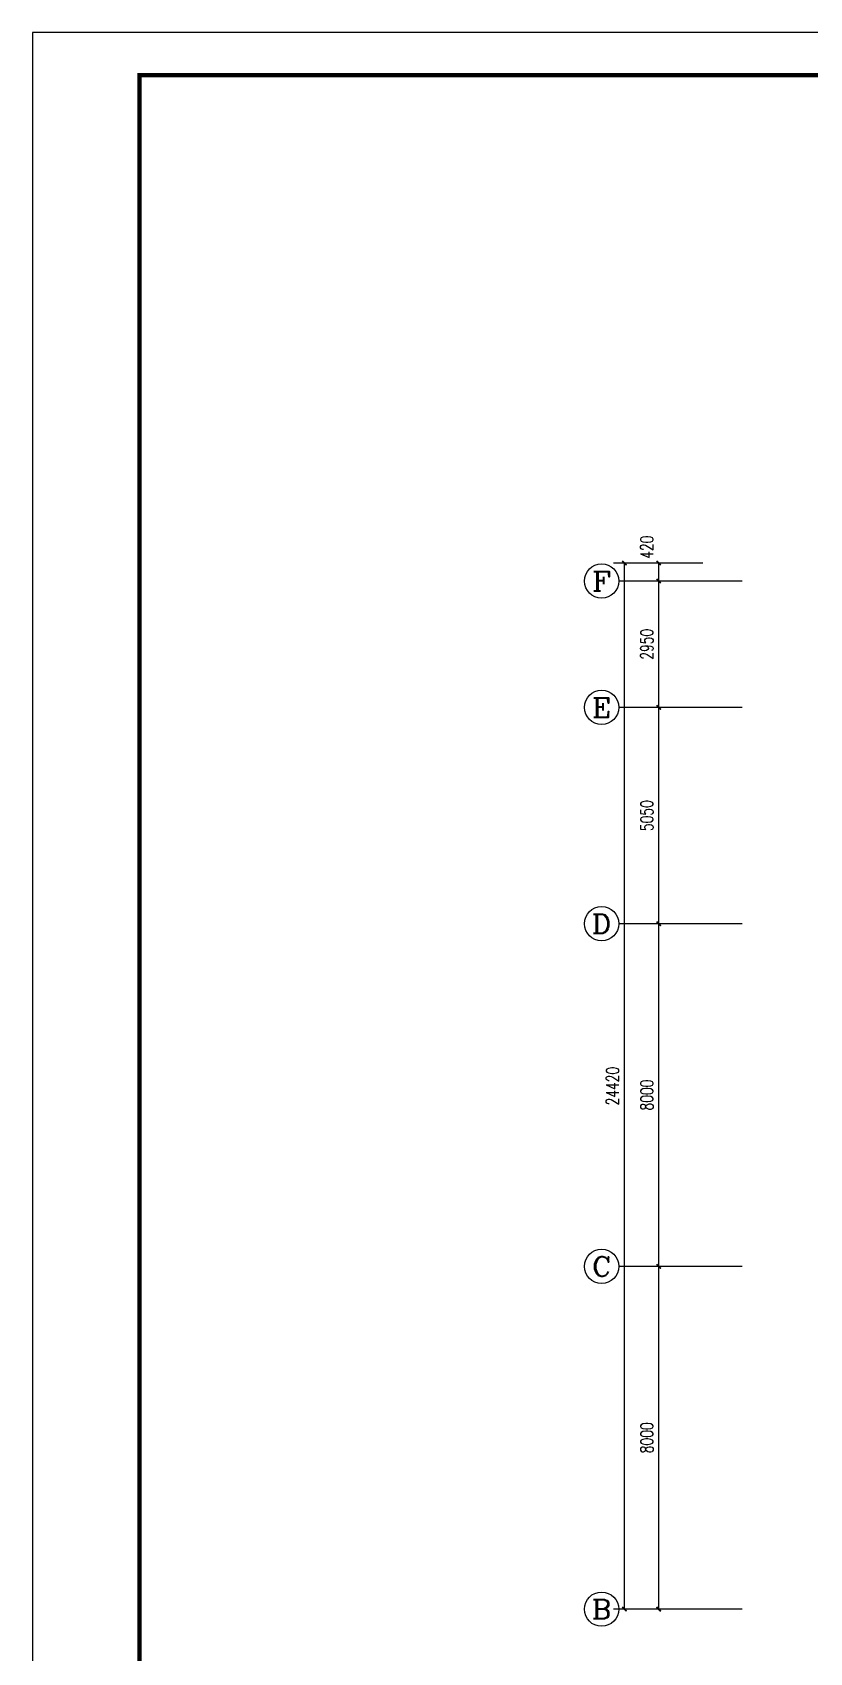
# Model space of a CAD drawing. Extents: x 1738143 to 1822243, y -608375 to -303375.
# Drawn here: x 1738143 to 1756274, y -341196 to -303375 of the extents above; entities that cross this region are included whole.
import ezdxf
from ezdxf.enums import TextEntityAlignment as Align

# ---------------------------------------------------------------- set-up
doc = ezdxf.new("R2010")
doc.units = 0
doc.header["$LTSCALE"] = 1000
doc.header["$MEASUREMENT"] = 0
for name, color, linetype in [('AXIS', 3, 'Continuous'), ('PUB_DIM', 3, 'Continuous'), ('TK', 4, 'Continuous')]:
    doc.layers.add(name, color=color, linetype=linetype)
doc.styles.add('_TCH_AXIS', font='COMPLEX', dxfattribs={"bigfont": 'GBCBIG'})
doc.styles.add('_TCH_DIM_T3', font='SIMPLEX', dxfattribs={"width": 0.705882, "bigfont": 'GBCBIG'})
doc.styles.add('HZTXT1', font='romans.shx', dxfattribs={"width": 0.7, "bigfont": 'GBHZFS.SHX'})
doc.styles.get("Standard").update_dxf_attribs({"font": 'gbenor.shx', "bigfont": 'gbcbig.shx'})
doc.dimstyles.new('_TCH_ARCH&&100', dxfattribs={"dimtxt": 297.5, "dimasz": 100, "dimexe": 250, "dimexo": 300, "dimgap": 126.25, "dimtad": 1, "dimdec": 0, "dimzin": 0, "dimdsep": 46, "dimtxsty": '_TCH_DIM_T3', "dimblk": 'ARCHTICK', "dimcen": 0.09, "dimclrt": 7, "dimazin": 2, "dimtfac": 1, "dimtdec": 0, "dimtix": 1, "dimtmove": 2, "dimatfit": 3, "dimfxl": 30, "dimtolj": 1, "dimtzin": 0, "dimarcsym": 0})

# ---------------------------------------------------------------- blocks, each defined once
blk = doc.blocks.new('_ArchTick')
at = {"color": 0, "linetype": 'ByBlock', "const_width": 0.4}
blk.add_lwpolyline([(-0.5, -0.5), (0.5, 0.5)], dxfattribs=at)
blk = doc.blocks.new('*D402')
at = {"layer": 'Defpoints', "color": 0, "transparency": 16777216}
for p in [(-44564, 320), (-43234, 320), (-43234, -100)]:
    blk.add_point(p, dxfattribs=at)
at = {"layer": 'PUB_DIM', "color": 0, "lineweight": -2, "transparency": 16777216}
for p, q in [((-43534, 320), (-44814, 320)), ((-44564, -100), (-44564, 320)), ((-43534, -100), (-44814, -100))]:
    blk.add_line(p, q, dxfattribs=at)
at = {"layer": 'PUB_DIM', "color": 0, "lineweight": -2, "transparency": 16777216, "xscale": 100, "yscale": 100, "zscale": 100}
for p, rotation in [((-44564, 320), 90), ((-44564, -100), 270)]:
    blk.add_blockref('_ArchTick', p, dxfattribs=dict(at, rotation=rotation))
at = {"layer": 'PUB_DIM', "color": 7, "transparency": 16777216, "insert": (-44839, 690), "char_height": 297.5, "attachment_point": 5, "rotation": 90, "style": '_TCH_DIM_T3'}
blk.add_mtext('\\A1;420', dxfattribs=at)
blk = doc.blocks.new('*D403')
at = {"layer": 'Defpoints', "color": 0, "transparency": 16777216}
for p in [(-44564, -100), (-43234, -100), (-43234, -3050)]:
    blk.add_point(p, dxfattribs=at)
at = {"layer": 'PUB_DIM', "color": 0, "lineweight": -2, "transparency": 16777216}
for p, q in [((-43534, -100), (-44814, -100)), ((-44564, -3050), (-44564, -100)), ((-43534, -3050), (-44814, -3050))]:
    blk.add_line(p, q, dxfattribs=at)
at = {"layer": 'PUB_DIM', "color": 0, "lineweight": -2, "transparency": 16777216, "xscale": 100, "yscale": 100, "zscale": 100}
for p, rotation in [((-44564, -100), 90), ((-44564, -3050), 270)]:
    blk.add_blockref('_ArchTick', p, dxfattribs=dict(at, rotation=rotation))
at = {"layer": 'PUB_DIM', "color": 7, "transparency": 16777216, "insert": (-44839, -1575), "char_height": 297.5, "attachment_point": 5, "rotation": 90, "style": '_TCH_DIM_T3'}
blk.add_mtext('\\A1;2950', dxfattribs=at)
blk = doc.blocks.new('*D404')
at = {"layer": 'Defpoints', "color": 0, "transparency": 16777216}
for p in [(-44564, -3050), (-43234, -3050), (-43234, -8100)]:
    blk.add_point(p, dxfattribs=at)
at = {"layer": 'PUB_DIM', "color": 0, "lineweight": -2, "transparency": 16777216}
for p, q in [((-43534, -3050), (-44814, -3050)), ((-44564, -8100), (-44564, -3050)), ((-43534, -8100), (-44814, -8100))]:
    blk.add_line(p, q, dxfattribs=at)
at = {"layer": 'PUB_DIM', "color": 0, "lineweight": -2, "transparency": 16777216, "xscale": 100, "yscale": 100, "zscale": 100}
for p, rotation in [((-44564, -3050), 90), ((-44564, -8100), 270)]:
    blk.add_blockref('_ArchTick', p, dxfattribs=dict(at, rotation=rotation))
at = {"layer": 'PUB_DIM', "color": 7, "transparency": 16777216, "insert": (-44839, -5575), "char_height": 297.5, "attachment_point": 5, "rotation": 90, "style": '_TCH_DIM_T3'}
blk.add_mtext('\\A1;5050', dxfattribs=at)
blk = doc.blocks.new('*D405')
at = {"layer": 'Defpoints', "color": 0, "transparency": 16777216}
for p in [(-44564, -8100), (-43234, -8100), (-43234, -16100)]:
    blk.add_point(p, dxfattribs=at)
at = {"layer": 'PUB_DIM', "color": 0, "lineweight": -2, "transparency": 16777216}
for p, q in [((-43534, -8100), (-44814, -8100)), ((-44564, -16100), (-44564, -8100)), ((-43534, -16100), (-44814, -16100))]:
    blk.add_line(p, q, dxfattribs=at)
at = {"layer": 'PUB_DIM', "color": 0, "lineweight": -2, "transparency": 16777216, "xscale": 100, "yscale": 100, "zscale": 100}
for p, rotation in [((-44564, -8100), 90), ((-44564, -16100), 270)]:
    blk.add_blockref('_ArchTick', p, dxfattribs=dict(at, rotation=rotation))
at = {"layer": 'PUB_DIM', "color": 7, "transparency": 16777216, "insert": (-44839, -12100), "char_height": 297.5, "attachment_point": 5, "rotation": 90, "style": '_TCH_DIM_T3'}
blk.add_mtext('\\A1;8000', dxfattribs=at)
blk = doc.blocks.new('*D406')
at = {"layer": 'Defpoints', "color": 0, "transparency": 16777216}
for p in [(-44564, -16100), (-43234, -16100), (-43234, -24100)]:
    blk.add_point(p, dxfattribs=at)
at = {"layer": 'PUB_DIM', "color": 0, "lineweight": -2, "transparency": 16777216}
for p, q in [((-43534, -16100), (-44814, -16100)), ((-44564, -24100), (-44564, -16100)), ((-43534, -24100), (-44814, -24100))]:
    blk.add_line(p, q, dxfattribs=at)
at = {"layer": 'PUB_DIM', "color": 0, "lineweight": -2, "transparency": 16777216, "xscale": 100, "yscale": 100, "zscale": 100}
for p, rotation in [((-44564, -16100), 90), ((-44564, -24100), 270)]:
    blk.add_blockref('_ArchTick', p, dxfattribs=dict(at, rotation=rotation))
at = {"layer": 'PUB_DIM', "color": 7, "transparency": 16777216, "insert": (-44839, -20100), "char_height": 297.5, "attachment_point": 5, "rotation": 90, "style": '_TCH_DIM_T3'}
blk.add_mtext('\\A1;8000', dxfattribs=at)
blk = doc.blocks.new('*D407')
at = {"layer": 'Defpoints', "color": 0, "transparency": 16777216}
for p in [(-45364, 320), (-44173, 320), (-44173, -24100)]:
    blk.add_point(p, dxfattribs=at)
at = {"layer": 'PUB_DIM', "color": 0, "lineweight": -2, "transparency": 16777216}
for p, q in [((-44473, 320), (-45614, 320)), ((-45364, -24100), (-45364, 320)), ((-44473, -24100), (-45614, -24100))]:
    blk.add_line(p, q, dxfattribs=at)
at = {"layer": 'PUB_DIM', "color": 0, "lineweight": -2, "transparency": 16777216, "xscale": 100, "yscale": 100, "zscale": 100}
for p, rotation in [((-45364, 320), 90), ((-45364, -24100), 270)]:
    blk.add_blockref('_ArchTick', p, dxfattribs=dict(at, rotation=rotation))
at = {"layer": 'PUB_DIM', "color": 7, "transparency": 16777216, "insert": (-45639, -11890), "char_height": 297.5, "attachment_point": 5, "rotation": 90, "style": '_TCH_DIM_T3'}
blk.add_mtext('\\A1;24420', dxfattribs=at)
blk = doc.blocks.new('*D499')
at = {"layer": 'Defpoints', "color": 0, "transparency": 16777216}
for p in [(-44564, 320), (-43234, 320), (-43234, -100)]:
    blk.add_point(p, dxfattribs=at)
at = {"layer": 'PUB_DIM', "color": 0, "lineweight": -2, "transparency": 16777216}
for p, q in [((-43534, 320), (-44814, 320)), ((-44564, -100), (-44564, 320)), ((-43534, -100), (-44814, -100))]:
    blk.add_line(p, q, dxfattribs=at)
at = {"layer": 'PUB_DIM', "color": 0, "lineweight": -2, "transparency": 16777216, "xscale": 100, "yscale": 100, "zscale": 100}
for p, rotation in [((-44564, 320), 90), ((-44564, -100), 270)]:
    blk.add_blockref('_ArchTick', p, dxfattribs=dict(at, rotation=rotation))
at = {"layer": 'PUB_DIM', "color": 7, "transparency": 16777216, "insert": (-44839, 690), "char_height": 297.5, "attachment_point": 5, "rotation": 90, "style": '_TCH_DIM_T3'}
blk.add_mtext('\\A1;420', dxfattribs=at)
blk = doc.blocks.new('*D500')
at = {"layer": 'Defpoints', "color": 0, "transparency": 16777216}
for p in [(-44564, -100), (-43234, -100), (-43234, -3050)]:
    blk.add_point(p, dxfattribs=at)
at = {"layer": 'PUB_DIM', "color": 0, "lineweight": -2, "transparency": 16777216}
for p, q in [((-43534, -100), (-44814, -100)), ((-44564, -3050), (-44564, -100)), ((-43534, -3050), (-44814, -3050))]:
    blk.add_line(p, q, dxfattribs=at)
at = {"layer": 'PUB_DIM', "color": 0, "lineweight": -2, "transparency": 16777216, "xscale": 100, "yscale": 100, "zscale": 100}
for p, rotation in [((-44564, -100), 90), ((-44564, -3050), 270)]:
    blk.add_blockref('_ArchTick', p, dxfattribs=dict(at, rotation=rotation))
at = {"layer": 'PUB_DIM', "color": 7, "transparency": 16777216, "insert": (-44839, -1575), "char_height": 297.5, "attachment_point": 5, "rotation": 90, "style": '_TCH_DIM_T3'}
blk.add_mtext('\\A1;2950', dxfattribs=at)
blk = doc.blocks.new('*D501')
at = {"layer": 'Defpoints', "color": 0, "transparency": 16777216}
for p in [(-44564, -3050), (-43234, -3050), (-43234, -8100)]:
    blk.add_point(p, dxfattribs=at)
at = {"layer": 'PUB_DIM', "color": 0, "lineweight": -2, "transparency": 16777216}
for p, q in [((-43534, -3050), (-44814, -3050)), ((-44564, -8100), (-44564, -3050)), ((-43534, -8100), (-44814, -8100))]:
    blk.add_line(p, q, dxfattribs=at)
at = {"layer": 'PUB_DIM', "color": 0, "lineweight": -2, "transparency": 16777216, "xscale": 100, "yscale": 100, "zscale": 100}
for p, rotation in [((-44564, -3050), 90), ((-44564, -8100), 270)]:
    blk.add_blockref('_ArchTick', p, dxfattribs=dict(at, rotation=rotation))
at = {"layer": 'PUB_DIM', "color": 7, "transparency": 16777216, "insert": (-44839, -5575), "char_height": 297.5, "attachment_point": 5, "rotation": 90, "style": '_TCH_DIM_T3'}
blk.add_mtext('\\A1;5050', dxfattribs=at)
blk = doc.blocks.new('*D502')
at = {"layer": 'Defpoints', "color": 0, "transparency": 16777216}
for p in [(-44564, -8100), (-43234, -8100), (-43234, -16100)]:
    blk.add_point(p, dxfattribs=at)
at = {"layer": 'PUB_DIM', "color": 0, "lineweight": -2, "transparency": 16777216}
for p, q in [((-43534, -8100), (-44814, -8100)), ((-44564, -16100), (-44564, -8100)), ((-43534, -16100), (-44814, -16100))]:
    blk.add_line(p, q, dxfattribs=at)
at = {"layer": 'PUB_DIM', "color": 0, "lineweight": -2, "transparency": 16777216, "xscale": 100, "yscale": 100, "zscale": 100}
for p, rotation in [((-44564, -8100), 90), ((-44564, -16100), 270)]:
    blk.add_blockref('_ArchTick', p, dxfattribs=dict(at, rotation=rotation))
at = {"layer": 'PUB_DIM', "color": 7, "transparency": 16777216, "insert": (-44839, -12100), "char_height": 297.5, "attachment_point": 5, "rotation": 90, "style": '_TCH_DIM_T3'}
blk.add_mtext('\\A1;8000', dxfattribs=at)
blk = doc.blocks.new('*D503')
at = {"layer": 'Defpoints', "color": 0, "transparency": 16777216}
for p in [(-44564, -16100), (-43234, -16100), (-43234, -24100)]:
    blk.add_point(p, dxfattribs=at)
at = {"layer": 'PUB_DIM', "color": 0, "lineweight": -2, "transparency": 16777216}
for p, q in [((-43534, -16100), (-44814, -16100)), ((-44564, -24100), (-44564, -16100)), ((-43534, -24100), (-44814, -24100))]:
    blk.add_line(p, q, dxfattribs=at)
at = {"layer": 'PUB_DIM', "color": 0, "lineweight": -2, "transparency": 16777216, "xscale": 100, "yscale": 100, "zscale": 100}
for p, rotation in [((-44564, -16100), 90), ((-44564, -24100), 270)]:
    blk.add_blockref('_ArchTick', p, dxfattribs=dict(at, rotation=rotation))
at = {"layer": 'PUB_DIM', "color": 7, "transparency": 16777216, "insert": (-44839, -20100), "char_height": 297.5, "attachment_point": 5, "rotation": 90, "style": '_TCH_DIM_T3'}
blk.add_mtext('\\A1;8000', dxfattribs=at)
blk = doc.blocks.new('*D504')
at = {"layer": 'Defpoints', "color": 0, "transparency": 16777216}
for p in [(-45364, 320), (-44173, 320), (-44173, -24100)]:
    blk.add_point(p, dxfattribs=at)
at = {"layer": 'PUB_DIM', "color": 0, "lineweight": -2, "transparency": 16777216}
for p, q in [((-44473, 320), (-45614, 320)), ((-45364, -24100), (-45364, 320)), ((-44473, -24100), (-45614, -24100))]:
    blk.add_line(p, q, dxfattribs=at)
at = {"layer": 'PUB_DIM', "color": 0, "lineweight": -2, "transparency": 16777216, "xscale": 100, "yscale": 100, "zscale": 100}
for p, rotation in [((-45364, 320), 90), ((-45364, -24100), 270)]:
    blk.add_blockref('_ArchTick', p, dxfattribs=dict(at, rotation=rotation))
at = {"layer": 'PUB_DIM', "color": 7, "transparency": 16777216, "insert": (-45639, -11890), "char_height": 297.5, "attachment_point": 5, "rotation": 90, "style": '_TCH_DIM_T3'}
blk.add_mtext('\\A1;24420', dxfattribs=at)
blk = doc.blocks.new('*U633')
at = {"color": 3}
blk.add_lwpolyline([(-84100, 0), (0, 0), (0, 59400), (-84100, 59400)], close=True, dxfattribs=at)
at = {"color": 3, "const_width": 100}
blk.add_lwpolyline([(-81600, 1000), (-1000, 1000), (-1000, 58400), (-81600, 58400)], close=True, dxfattribs=at)
at = {"layer": 'TK', "color": 4, "style": 'HZTXT1'}
for tag, height, width, p in [('项目负责1', 400, 0.6, (-4500, 19196)), ('项目负责2', 400, 0.6, (-4500, 18296)), ('专责', 400, 0.6, (-4500, 17396)), ('审定', 400, 0.6, (-4500, 16496)), ('审核', 400, 0.6, (-4500, 15596)), ('校对', 400, 0.6, (-4500, 14696)), ('设计', 400, 0.6, (-4500, 13796)), ('绘图', 400, 0.6, (-4500, 12896)), ('建设单位', 450, 0.6, (-4500, 11050)), ('工号', 400, 0.5, (-5501, 3507)), ('版次', 400, 0.7, (-2138, 3498)), ('阶段', 400, 0.7, (-2138, 2498)), ('比例', 400, 0.7, (-5491, 1513)), ('日期', 400, 0.7, (-2138, 1498))]:
    blk.add_attdef(tag, text='', height=height, dxfattribs=dict(at, width=width)).set_placement(p, align=Align.MIDDLE)
at = {"layer": 'TK', "color": 1, "lineweight": -3, "style": 'HZTXT1', "width": 0.6}
blk.add_attdef('工程名称', text='', height=450, dxfattribs=at).set_placement((-4500, 9050), align=Align.MIDDLE)
at = {"layer": 'TK', "color": 4, "lineweight": -3, "style": 'HZTXT1', "width": 0.6}
blk.add_attdef('子项名称', text='', height=450, dxfattribs=at).set_placement((-4500, 7050), align=Align.MIDDLE)
at = {"layer": 'TK', "color": 1, "lineweight": -3, "width": 0.6, "flags": 104}
blk.add_attdef('图名', text='', height=400, dxfattribs=at).set_placement((-4558, 4958), align=Align.MIDDLE_CENTER)
at = {"layer": 'TK', "color": 1, "style": 'HZTXT1', "width": 0.7}
blk.add_attdef('图号', text='', height=400, dxfattribs=at).set_placement((-5491, 2513), align=Align.MIDDLE)
blk = doc.blocks.new('A$C78C81BEA')
at = {"layer": 'AXIS'}
for p, q in [((-42614.3, -100), (-45496.6, -100)), ((-42614.3, -3050), (-45496.6, -3050)), ((-42614.3, -8100), (-45496.6, -8100)), ((-42614.3, -16100), (-45496.6, -16100)), ((-42614.3, -24100), (-45496.6, -24100))]:
    blk.add_line(p, q, dxfattribs=at)
for centre in [(-45896.6, -100), (-45896.6, -3050), (-45896.6, -8100), (-45896.6, -16100), (-45896.6, -24100)]:
    blk.add_circle(centre, 400, dxfattribs=at)
at = {"layer": 'AXIS', "color": 7, "style": '_TCH_AXIS'}
for s, width, p, p2 in [('F', 1.3125, (-46122.9, -326.3), (-45670.3, -326.3)), ('E', 1.3125, (-46122.9, -3276.3), (-45670.3, -3276.3)), ('D', 1.235294, (-46122.9, -8326.3), (-45670.3, -8326.3)), ('C', 1.4, (-46122.9, -16326.3), (-45670.3, -16326.3)), ('B', 1.235294, (-46122.9, -24326.3), (-45670.3, -24326.3))]:
    blk.add_text(s, height=452.5, dxfattribs=dict(at, width=width)).set_placement(p, p2, align=Align.FIT)
at = {"layer": 'PUB_DIM'}
for picture in ['*D402', '*D499']:
    dim = blk.add_linear_dim(base=(-44564, 320), p1=(-43234.3, -100), p2=(-43234.3, 320), angle=90, dimstyle='_TCH_ARCH&&100', dxfattribs=at)
    dim.commit()
    dim.dimension.update_dxf_attribs({"geometry": picture, "text_midpoint": (-44839, 690), "dimtype": 129})
for p1, p2, distance, picture, middle in [((-44172.9, -24100), (-44172.9, 320), 1190.9, '*D407', (-45638.8, -11890)), ((-44172.9, -24100), (-44172.9, 320), 1190.9, '*D504', (-45638.8, -11890)), ((-43234.3, -3050), (-43234.3, -100), 1329.7, '*D403', (-44839, -1575)), ((-43234.3, -3050), (-43234.3, -100), 1329.7, '*D500', (-44839, -1575)), ((-43234.3, -8100), (-43234.3, -3050), 1329.7, '*D404', (-44839, -5575)), ((-43234.3, -8100), (-43234.3, -3050), 1329.7, '*D501', (-44839, -5575)), ((-43234.3, -16100), (-43234.3, -8100), 1329.7, '*D405', (-44839, -12100)), ((-43234.3, -16100), (-43234.3, -8100), 1329.7, '*D502', (-44839, -12100)), ((-43234.3, -24100), (-43234.3, -16100), 1329.7, '*D406', (-44839, -20100)), ((-43234.3, -24100), (-43234.3, -16100), 1329.7, '*D503', (-44839, -20100))]:
    dim = blk.add_aligned_dim(p1=p1, p2=p2, distance=distance, dimstyle='_TCH_ARCH&&100', dxfattribs=at)
    dim.commit()
    dim.dimension.update_dxf_attribs({"geometry": picture, "text_midpoint": middle})

msp = doc.modelspace()

# ---------------------------------------------------------------- block references
for name, p in [('*U633', (1822242.9, -362774.9)), ('A$C78C81BEA', (1797317.5, -316081.9))]:
    msp.add_blockref(name, p)

doc.saveas('drawing.dxf')
